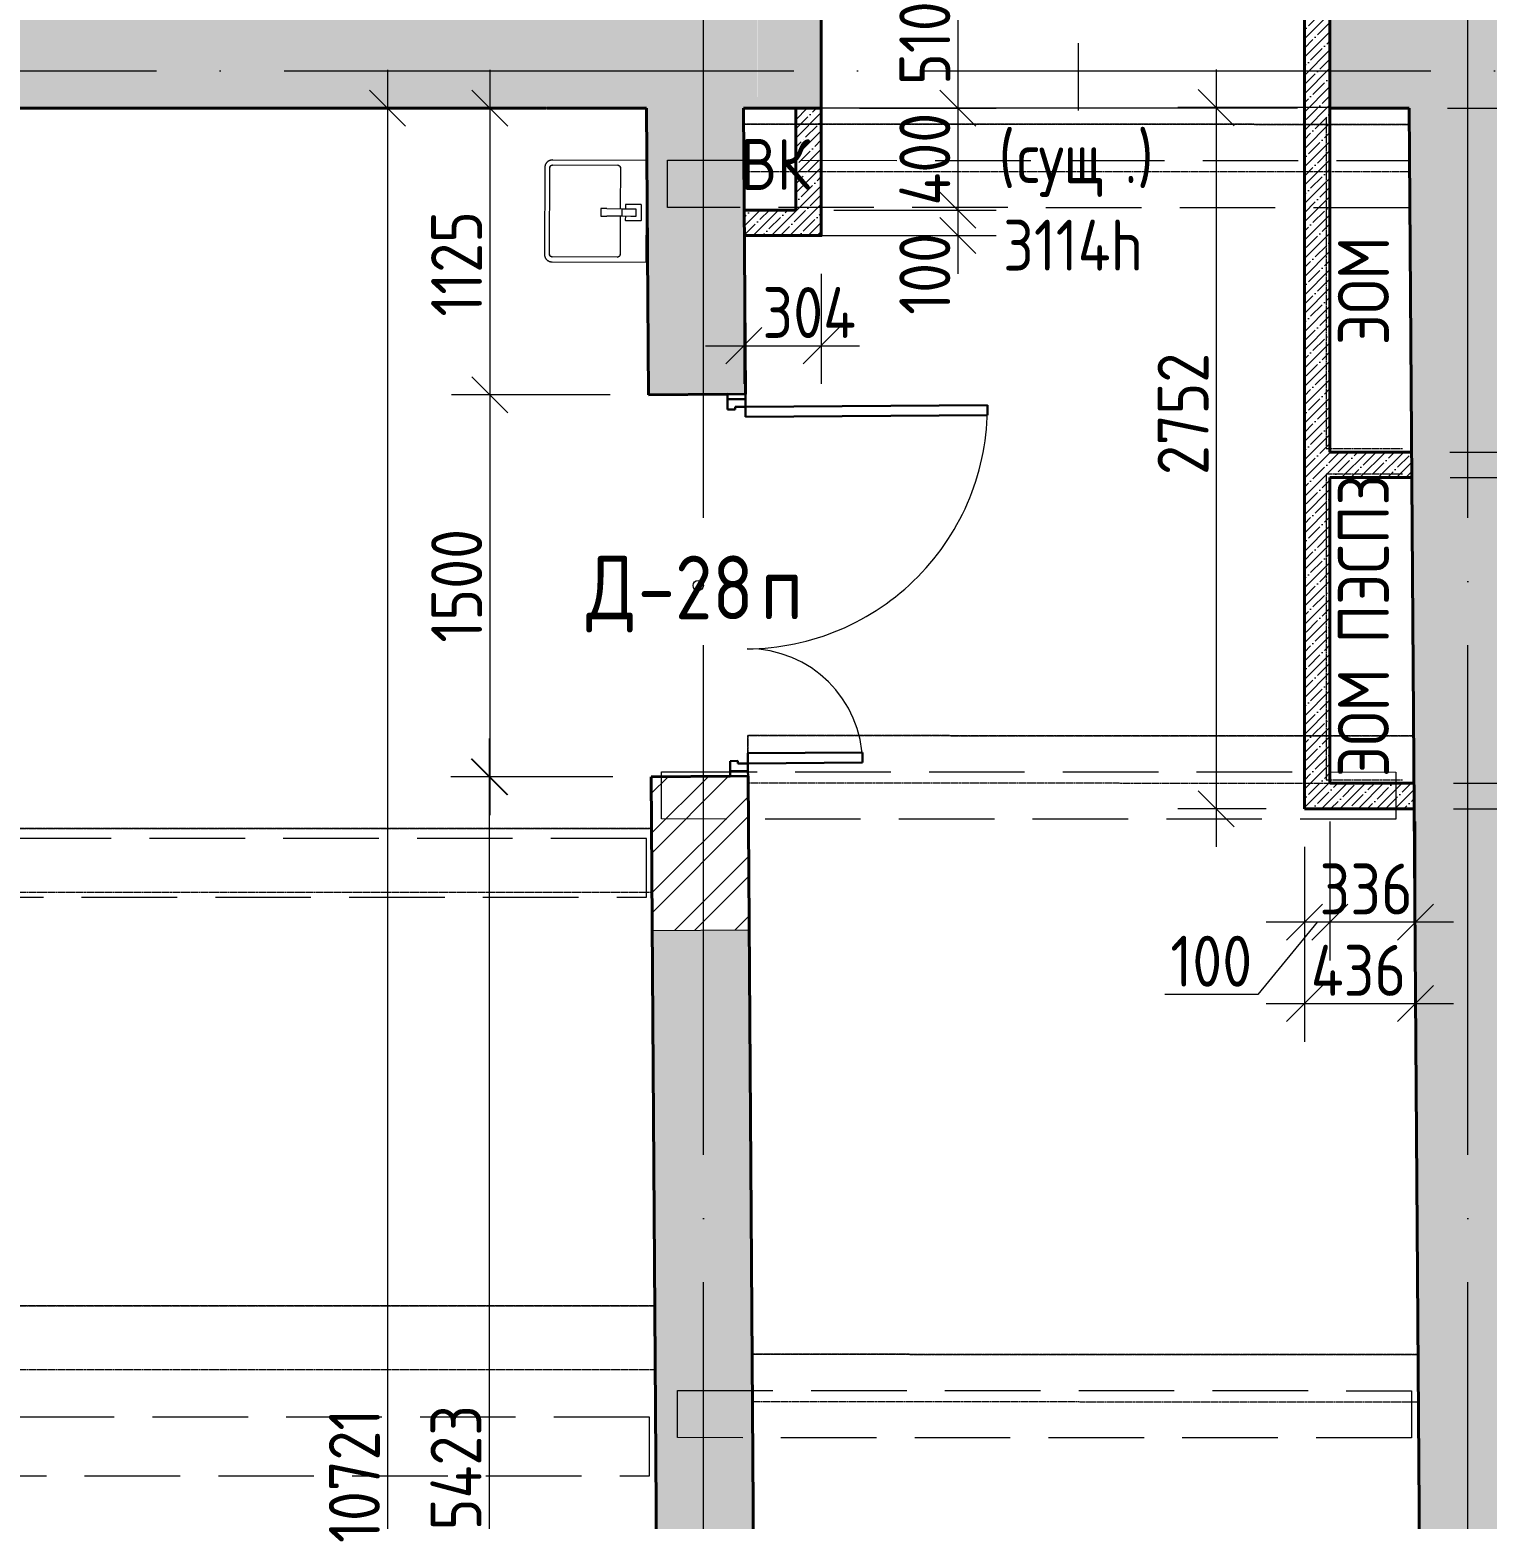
# Model space of a CAD drawing. Header units: millimetres. Extents: x -269164 to 430575, y -569542 to 36130.
# Drawn here: x 176099 to 181819, y -415749 to -409903 of the extents above; entities that cross this region are included whole.
import ezdxf

# ---------------------------------------------------------------- set-up
doc = ezdxf.new("R2010")
doc.units = ezdxf.units.MM
for name, pattern in [('ADSK_Линия сетки', [25, 20, -2.5, 0, -2.5]), ('ADSK_Сверху', [4.5, 3, -1.5]), ('GOST2.303 4', [7, 5, -2, 0])]:
    doc.linetypes.add(name, pattern=pattern)
for name, color, linetype, lineweight in [('Аннотация', 7, 'Continuous', 9), ('Двери', 7, 'Continuous', 18), ('Каркас', 7, 'Continuous', 18), ('Марки дверей', 7, 'Continuous', 20), ('Марки помещений', 7, 'Continuous', 20), ('Оси', 7, 'Continuous', 9), ('Перекрытие', 7, 'Continuous', 18), ('Размеры', 7, 'Continuous', 9), ('Сантехника', 7, 'Continuous', 18), ('Стены внутренние', 7, 'Continuous', 18), ('Стены наружные', 7, 'Continuous', 18), ('Стены штриховка', 7, 'Continuous', 18)]:
    doc.layers.add(name, color=color, linetype=linetype, lineweight=lineweight)
doc.styles.add('GOST Common', font='GOST_Common.ttf', dxfattribs={"width": 0.9, "height": 200})
doc.styles.add('GOST Common_1', font='GOST_Common.ttf', dxfattribs={"width": 0.9, "height": 350})
doc.styles.add('GOST Common_2', font='GOST_Common.ttf', dxfattribs={"width": 0.9, "height": 250})
doc.dimstyles.new('ADSK_Основной_2_мм_Округление_до_1_мм_1', dxfattribs={"dimscale": 304.8, "dimtxt": 201.142999, "dimasz": 0.463911, "dimexe": 0.492126, "dimexo": 0.492126, "dimgap": 0.098425, "dimtad": 1, "dimdec": 0, "dimdsep": 46, "dimtxsty": 'GOST Common', "dimblk1": 'OBLIQUE', "dimblk2": 'OBLIQUE', "dimsah": 1, "dimcen": 0.09, "dimdle": 0.492126, "dimazin": 2, "dimtfac": 1, "dimtdec": 4, "dimtix": 1, "dimtmove": 1, "dimatfit": 3, "dimfxl": 1, "dimtvp": 1, "dimtolj": 1, "dimtzin": 0, "dimlwd": 20, "dimlwe": 20, "dimarcsym": 2})

# ---------------------------------------------------------------- blocks, each defined once
blk = doc.blocks.new('AC_Дверь_Двупольная - Д-28п 1500х2200h-2309814-03 План 3-го этажа маркировочный')
at = {"layer": 'Двери', "lineweight": 30}
for p, q in [((-700, 1140), (-660, 1140)), ((-700, 190), (-700, 1140)), ((-660, 1140), (-660, 190)), ((700, 640), (660, 640)), ((660, 640), (660, 190)), ((700, 190), (700, 640)), ((-750, 190), (-730, 190)), ((-750, 120), (-750, 190)), ((-730, 190), (-700, 190)), ((-730, 120), (-730, 190)), ((-730, 190), (-730, 120)), ((-660, 190), (-700, 190)), ((-700, 190), (-700, 150)), ((660, 190), (700, 190)), ((730, 190), (700, 190)), ((700, 190), (700, 150)), ((730, 120), (730, 190)), ((750, 190), (730, 190)), ((730, 190), (730, 120)), ((750, 120), (750, 190)), ((-730, 120), (-750, 120)), ((-690, 120), (-730, 120)), ((-700, 150), (-690, 150)), ((-690, 150), (-690, 120)), ((700, 150), (690, 150)), ((690, 150), (690, 120)), ((690, 120), (730, 120)), ((730, 120), (750, 120))]:
    blk.add_line(p, q, dxfattribs=at)
at = {"layer": 'Двери'}
for centre, radius, start, end in [((-700, 190), 950, 360, 90), ((700, 190), 450, 90, 180)]:
    blk.add_arc(centre, radius, start, end, dxfattribs=at)
blk = doc.blocks.new('ADSK_Марка_Дверь - Типоразмер_ADSK_Марка-58376-03 План 3-го этажа маркировочный')
at = {"layer": 'Марки дверей', "lineweight": 9}
blk.add_circle((0, 0), 0.2, dxfattribs=at)
blk = doc.blocks.new('Parametric_Porcelain_bathroom_sink_20774 - 500х430мм-V104-02 План 2-го этажа маркировочный')
at = {"layer": 'Сантехника'}
for p, q in [((247.1, 539.9), (-96.2, 540)), ((-124.8, 513.3), (-125, 140)), ((-105, 253.2), (-105, 510)), ((-95, 520), (245, 520)), ((255.3, 510.1), (255.3, 253.2)), ((275.5, 513.3), (275.3, 140)), ((85.1, 319.1), (55.1, 319.1)), ((55.1, 319.1), (55.1, 296.1)), ((85.1, 319.1), (55.1, 319.1)), ((55.1, 236.5), (55.1, 296.1)), ((85.1, 296.1), (85.1, 319.1)), ((85.1, 296.1), (85.1, 236.5)), ((55.1, 243.2), (-95, 243.2)), ((55.1, 201.5), (55.1, 236.5)), ((85.1, 236.5), (55.1, 236.5)), ((245.3, 243.2), (85.1, 243.2)), ((85.1, 236.5), (85.1, 201.5)), ((38.4, 221.2), (38.4, 161.6)), ((55.1, 223.1), (40.2, 223.1)), ((55.1, 181.5), (55.1, 201.5)), ((85.1, 181.5), (55.1, 181.5)), ((99.8, 223.1), (85.1, 223.1)), ((85.1, 201.5), (85.1, 181.5)), ((101.6, 161.6), (101.6, 221.2)), ((-125, 140), (-120, 140)), ((-120, 140), (-115, 140)), ((-115, 140), (275.3, 140)), ((39.8, 160.1), (100.1, 160.1))]:
    blk.add_line(p, q, dxfattribs=at)
at = {"layer": 'Сантехника', "flags": 128}
for points in [[(-95, 540), (-96.2, 540), (-97.4, 539.9), (-98.6, 539.8), (-99.8, 539.6), (-101, 539.4), (-102.2, 539.1), (-103.3, 538.8), (-104.5, 538.5), (-105.6, 538.1), (-106.7, 537.6), (-107.8, 537.1), (-108.9, 536.6), (-109.9, 536), (-111, 535.4), (-112, 534.8), (-112.9, 534.1), (-113.9, 533.3), (-114.8, 532.6), (-115.7, 531.7), (-116.5, 530.9), (-117.4, 530), (-118.1, 529.1), (-118.9, 528.2), (-119.6, 527.2), (-120.3, 526.2), (-120.9, 525.2), (-121.5, 524.1), (-122, 523.1), (-122.5, 522), (-123, 520.9), (-123.4, 519.7), (-123.8, 518.6), (-124.1, 517.4), (-124.4, 516.3), (-124.6, 515.1), (-124.8, 513.9), (-124.9, 512.7), (-125, 511.5), (-125, 510.3), (-125, 510)], [(275, 510), (275, 511.2), (274.9, 512.4), (274.8, 513.6), (274.6, 514.8), (274.4, 516), (274.1, 517.1), (273.8, 518.3), (273.5, 519.4), (273.1, 520.6), (272.6, 521.7), (272.1, 522.8), (271.6, 523.9), (271, 524.9), (270.4, 525.9), (269.8, 526.9), (269.1, 527.9), (268.3, 528.9), (267.6, 529.8), (266.7, 530.7), (265.9, 531.5), (265, 532.3), (264.1, 533.1), (263.2, 533.9), (262.2, 534.6), (261.2, 535.2), (260.2, 535.9), (259.1, 536.5), (258.1, 537), (257, 537.5), (255.9, 538), (254.7, 538.4), (253.6, 538.7), (252.4, 539.1), (251.3, 539.3), (250.1, 539.6), (248.9, 539.7), (247.7, 539.9), (246.5, 540), (245.3, 540), (245, 540)], [(-105, 510), (-105, 510.4), (-105, 510.8), (-104.9, 511.2), (-104.9, 511.6), (-104.8, 512), (-104.7, 512.4), (-104.6, 512.8), (-104.5, 513.1), (-104.4, 513.5), (-104.2, 513.9), (-104.1, 514.3), (-103.9, 514.6), (-103.7, 515), (-103.5, 515.3), (-103.3, 515.6), (-103, 516), (-102.8, 516.3), (-102.5, 516.6), (-102.3, 516.9), (-102, 517.2), (-101.7, 517.4), (-101.4, 517.7), (-101.1, 518), (-100.8, 518.2), (-100.4, 518.4), (-100.1, 518.6), (-99.7, 518.8), (-99.4, 519), (-99, 519.2), (-98.6, 519.3), (-98.3, 519.5), (-97.9, 519.6), (-97.5, 519.7), (-97.1, 519.8), (-96.7, 519.9), (-96.3, 519.9), (-95.9, 520), (-95.5, 520), (-95.1, 520), (-95, 520)], [(-104.9, 511.3), (-105, 510.9), (-105, 510.5), (-105, 510.1), (-105, 510)], [(-101, 518), (-101.3, 517.8), (-101.6, 517.5), (-101.9, 517.2), (-102.2, 517), (-102.5, 516.7)], [(-95, 520), (-95.4, 520), (-95.8, 520), (-96.2, 519.9), (-96.6, 519.9)], [(246.3, 519.9), (245.9, 520), (245.5, 520), (245.1, 520), (245, 520)], [(245, 520), (245.4, 520), (245.8, 520), (246.2, 519.9), (246.6, 519.9), (247, 519.8), (247.4, 519.7), (247.8, 519.6), (248.1, 519.5), (248.5, 519.4), (248.9, 519.2), (249.3, 519), (249.6, 518.9), (250, 518.7), (250.3, 518.5), (250.6, 518.3), (251, 518), (251.3, 517.8), (251.6, 517.5), (251.9, 517.2), (252.2, 517), (252.4, 516.7), (252.7, 516.4), (253, 516.1), (253.2, 515.7), (253.4, 515.4), (253.6, 515.1), (253.8, 514.7), (254, 514.4), (254.2, 514), (254.3, 513.6), (254.5, 513.2), (254.6, 512.9), (254.7, 512.5), (254.8, 512.1), (254.9, 511.7), (254.9, 511.3), (255, 510.9), (255, 510.5), (255, 510.1), (255, 510)], [(253, 516), (252.8, 516.3), (252.5, 516.6), (252.2, 516.9), (252, 517.2), (251.7, 517.4)], [(255, 510), (255, 510.4), (255, 510.8), (254.9, 511.2), (254.9, 511.6)], [(-105, 253.2), (-105, 252.8), (-105, 252.4), (-104.9, 252), (-104.9, 251.6)], [(-95, 243.2), (-95.4, 243.2), (-95.8, 243.2), (-96.2, 243.2), (-96.6, 243.3), (-97, 243.4), (-97.4, 243.5), (-97.8, 243.6), (-98.1, 243.7), (-98.5, 243.8), (-98.9, 244), (-99.3, 244.1), (-99.6, 244.3), (-100, 244.5), (-100.3, 244.7), (-100.6, 244.9), (-101, 245.2), (-101.3, 245.4), (-101.6, 245.7), (-101.9, 245.9), (-102.2, 246.2), (-102.4, 246.5), (-102.7, 246.8), (-103, 247.1), (-103.2, 247.4), (-103.4, 247.8), (-103.6, 248.1), (-103.8, 248.5), (-104, 248.8), (-104.2, 249.2), (-104.3, 249.5), (-104.5, 249.9), (-104.6, 250.3), (-104.7, 250.7), (-104.8, 251.1), (-104.9, 251.5), (-104.9, 251.9), (-105, 252.3), (-105, 252.7), (-105, 253.1), (-105, 253.2)], [(-103, 247.2), (-102.8, 246.9), (-102.5, 246.6), (-102.2, 246.3), (-102, 246), (-101.7, 245.7)], [(-96.3, 243.3), (-95.9, 243.2), (-95.5, 243.2), (-95.1, 243.2), (-95, 243.2)], [(255.3, 253.2), (255.3, 252.8), (255.3, 252.4), (255.2, 252), (255.2, 251.6), (255.1, 251.2), (255, 250.8), (254.9, 250.4), (254.8, 250), (254.7, 249.6), (254.5, 249.3), (254.4, 248.9), (254.2, 248.6), (254, 248.2), (253.8, 247.9), (253.6, 247.5), (253.3, 247.2), (253.1, 246.9), (252.8, 246.6), (252.6, 246.3), (252.3, 246), (252, 245.7), (251.7, 245.5), (251.4, 245.2), (251, 245), (250.7, 244.8), (250.4, 244.5), (250, 244.4), (249.7, 244.2), (249.3, 244), (248.9, 243.9), (248.6, 243.7), (248.2, 243.6), (247.8, 243.5), (247.4, 243.4), (247, 243.3), (246.6, 243.3), (246.2, 243.2), (245.8, 243.2), (245.4, 243.2), (245.3, 243.2)], [(245.3, 243.2), (245.7, 243.2), (246.1, 243.2), (246.5, 243.2), (246.9, 243.3)], [(251.3, 245.2), (251.6, 245.4), (251.9, 245.7), (252.2, 245.9), (252.5, 246.2), (252.8, 246.5)], [(255.2, 251.9), (255.3, 252.3), (255.3, 252.7), (255.3, 253.1), (255.3, 253.2)]]:
    blk.add_lwpolyline(points, dxfattribs=at)
at = {"layer": 'Сантехника'}
for centre, radius, start, end in [((40.2, 221.2), 1.87, 90, 180), ((40.2, 221.2), 1.87, 120, 150), ((40.2, 221.2), 1.87, 120, 150), ((40.2, 221.2), 1.87, 120, 150), ((99.8, 221.2), 1.87, 0, 90), ((99.8, 221.2), 1.87, 30, 60), ((99.8, 221.2), 1.87, 30, 60), ((99.8, 221.2), 1.87, 30, 60), ((39.8, 161.6), 1.49, 180, 270), ((100.1, 161.6), 1.49, 270, 360)]:
    blk.add_arc(centre, radius, start, end, dxfattribs=at)
blk = doc.blocks.new('_Oblique')
at = {"color": 0, "linetype": 'ByBlock', "lineweight": -2}
blk.add_line((-0.5, -0.5), (0.5, 0.5), dxfattribs=at)
blk = doc.blocks.new('*D12262')
at = {"layer": 'Defpoints', "color": 0, "transparency": 16777216}
for p in [(179205.1, -409700.9), (179205.1, -410210.9), (179741.7, -410210.9)]:
    blk.add_point(p, dxfattribs=at)
at = {"layer": 'Размеры', "color": 0, "lineweight": 20, "transparency": 16777216}
for p, q in [((179741.7, -409550.9), (179741.7, -410360.9)), ((179355.1, -409700.9), (179891.7, -409700.9)), ((179355.1, -410210.9), (179891.7, -410210.9))]:
    blk.add_line(p, q, dxfattribs=at)
at = {"layer": 'Размеры', "color": 0, "lineweight": 20, "transparency": 16777216, "xscale": 141.4, "yscale": 141.4, "zscale": 141.4}
for p, rotation in [((179741.7, -409700.9), 90), ((179741.7, -410210.9), 270)]:
    blk.add_blockref('_Oblique', p, dxfattribs=dict(at, rotation=rotation))
at = {"layer": 'Размеры', "color": 0, "transparency": 16777216, "insert": (179611.7, -409955.9), "char_height": 200, "attachment_point": 5, "rotation": 90, "style": 'GOST Common'}
blk.add_mtext('\\A1;510', dxfattribs=at)
blk = doc.blocks.new('*D12205')
at = {"layer": 'Defpoints', "color": 0, "transparency": 16777216}
for p in [(179205.1, -410210.9), (179105.1, -410610.9), (179741.7, -410610.9)]:
    blk.add_point(p, dxfattribs=at)
at = {"layer": 'Размеры', "color": 0, "lineweight": 20, "transparency": 16777216}
for p, q in [((179741.7, -410060.9), (179741.7, -410760.9)), ((179355.1, -410210.9), (179891.7, -410210.9)), ((179255.1, -410610.9), (179891.7, -410610.9))]:
    blk.add_line(p, q, dxfattribs=at)
at = {"layer": 'Размеры', "color": 0, "lineweight": 20, "transparency": 16777216, "xscale": 141.4, "yscale": 141.4, "zscale": 141.4}
for p, rotation in [((179741.7, -410210.9), 90), ((179741.7, -410610.9), 270)]:
    blk.add_blockref('_Oblique', p, dxfattribs=dict(at, rotation=rotation))
at = {"layer": 'Размеры', "color": 0, "transparency": 16777216, "insert": (179611.7, -410411.2), "char_height": 200, "attachment_point": 5, "rotation": 90, "style": 'GOST Common'}
blk.add_mtext('\\A1;400', dxfattribs=at)
blk = doc.blocks.new('*D12263')
at = {"layer": 'Defpoints', "color": 0, "transparency": 16777216}
for p in [(179105.1, -410610.9), (179054.1, -410710.9), (179741.7, -410710.9)]:
    blk.add_point(p, dxfattribs=at)
at = {"layer": 'Размеры', "color": 0, "lineweight": 20, "transparency": 16777216}
for p, q in [((179741.7, -410460.9), (179741.7, -410860.9)), ((179255.1, -410610.9), (179891.7, -410610.9)), ((179204.1, -410710.9), (179891.7, -410710.9))]:
    blk.add_line(p, q, dxfattribs=at)
at = {"layer": 'Размеры', "color": 0, "lineweight": 20, "transparency": 16777216, "xscale": 141.4, "yscale": 141.4, "zscale": 141.4}
for p, rotation in [((179741.7, -410610.9), 90), ((179741.7, -410710.9), 270)]:
    blk.add_blockref('_Oblique', p, dxfattribs=dict(at, rotation=rotation))
at = {"layer": 'Размеры', "color": 0, "transparency": 16777216, "insert": (179611.7, -410861.4), "char_height": 200, "attachment_point": 5, "rotation": 90, "style": 'GOST Common'}
blk.add_mtext('\\A1;100', dxfattribs=at)
blk = doc.blocks.new('*D12264')
at = {"layer": 'Defpoints', "color": 0, "transparency": 16777216}
for p in [(178900.9, -410710.9), (179205.1, -410710.9), (179205.1, -411143.3)]:
    blk.add_point(p, dxfattribs=at)
at = {"layer": 'Размеры', "color": 0, "lineweight": 20, "transparency": 16777216}
for p, q in [((178900.9, -410860.9), (178900.9, -411293.3)), ((179205.1, -410860.9), (179205.1, -411293.3)), ((178750.9, -411143.3), (179355.1, -411143.3))]:
    blk.add_line(p, q, dxfattribs=at)
at = {"layer": 'Размеры', "color": 0, "lineweight": 20, "transparency": 16777216, "xscale": 141.4, "yscale": 141.4, "zscale": 141.4, "rotation": 180}
blk.add_blockref('_Oblique', (178900.9, -411143.3), dxfattribs=at)
at = {"layer": 'Размеры', "color": 0, "lineweight": 20, "transparency": 16777216, "xscale": 141.4, "yscale": 141.4, "zscale": 141.4}
blk.add_blockref('_Oblique', (179205.1, -411143.3), dxfattribs=at)
at = {"layer": 'Размеры', "color": 0, "transparency": 16777216, "insert": (179157.9, -411013.3), "char_height": 200, "attachment_point": 5, "style": 'GOST Common'}
blk.add_mtext('\\A1;304', dxfattribs=at)
blk = doc.blocks.new('*D12285')
at = {"layer": 'Defpoints', "color": 0, "transparency": 16777216}
for p in [(178519.6, -410210.9), (177904.1, -411335.8), (178527.4, -411335.8)]:
    blk.add_point(p, dxfattribs=at)
at = {"layer": 'Размеры', "color": 0, "lineweight": 20, "transparency": 16777216}
for p, q in [((177904.1, -410060.9), (177904.1, -411485.8)), ((178369.6, -410210.9), (177754.1, -410210.9)), ((178377.4, -411335.8), (177754.1, -411335.8))]:
    blk.add_line(p, q, dxfattribs=at)
at = {"layer": 'Размеры', "color": 0, "lineweight": 20, "transparency": 16777216, "xscale": 141.4, "yscale": 141.4, "zscale": 141.4}
for p, rotation in [((177904.1, -410210.9), 90), ((177904.1, -411335.8), 270)]:
    blk.add_blockref('_Oblique', p, dxfattribs=dict(at, rotation=rotation))
at = {"layer": 'Размеры', "color": 0, "transparency": 16777216, "insert": (177774.1, -410822), "char_height": 200, "attachment_point": 5, "rotation": 90, "style": 'GOST Common'}
blk.add_mtext('\\A1;1125', dxfattribs=at)
blk = doc.blocks.new('*D12286')
at = {"layer": 'Defpoints', "color": 0, "transparency": 16777216}
for p in [(178527.4, -411335.8), (177904.4, -412835.7), (178537.8, -412835.7)]:
    blk.add_point(p, dxfattribs=at)
at = {"layer": 'Размеры', "color": 0, "lineweight": 20, "transparency": 16777216}
for p, q in [((177904.4, -411185.8), (177904.4, -412985.7)), ((178377.4, -411335.8), (177754.4, -411335.8)), ((178387.8, -412835.7), (177754.4, -412835.7))]:
    blk.add_line(p, q, dxfattribs=at)
at = {"layer": 'Размеры', "color": 0, "lineweight": 20, "transparency": 16777216, "xscale": 141.4, "yscale": 141.4, "zscale": 141.4}
for p, rotation in [((177904.4, -411335.8), 90), ((177904.4, -412835.7), 270)]:
    blk.add_blockref('_Oblique', p, dxfattribs=dict(at, rotation=rotation))
at = {"layer": 'Размеры', "color": 0, "transparency": 16777216, "insert": (177774.4, -412085.7), "char_height": 200, "attachment_point": 5, "rotation": 90, "style": 'GOST Common'}
blk.add_mtext('\\A1;1500', dxfattribs=at)
blk = doc.blocks.new('*D12209')
at = {"layer": 'Defpoints', "color": 0, "transparency": 16777216}
for p in [(178537.8, -412835.7), (177901.8, -418258.2), (178575.5, -418258.2)]:
    blk.add_point(p, dxfattribs=at)
at = {"layer": 'Размеры', "color": 0, "lineweight": 20, "transparency": 16777216}
for p, q in [((177901.8, -412685.7), (177901.8, -418408.2)), ((178387.8, -412835.7), (177751.8, -412835.7)), ((178425.5, -418258.2), (177751.8, -418258.2))]:
    blk.add_line(p, q, dxfattribs=at)
at = {"layer": 'Размеры', "color": 0, "lineweight": 20, "transparency": 16777216, "xscale": 141.4, "yscale": 141.4, "zscale": 141.4}
for p, rotation in [((177901.8, -412835.7), 90), ((177901.8, -418258.2), 270)]:
    blk.add_blockref('_Oblique', p, dxfattribs=dict(at, rotation=rotation))
at = {"layer": 'Размеры', "color": 0, "transparency": 16777216, "insert": (177771.8, -415547), "char_height": 200, "attachment_point": 5, "rotation": 90, "style": 'GOST Common'}
blk.add_mtext('\\A1;5423', dxfattribs=at)
blk = doc.blocks.new('*D12291')
at = {"layer": 'Defpoints', "color": 0, "transparency": 16777216}
for p in [(178519.6, -410210.9), (177503, -420931.6), (178558, -420931.6)]:
    blk.add_point(p, dxfattribs=at)
at = {"layer": 'Размеры', "color": 0, "lineweight": 20, "transparency": 16777216}
for p, q in [((177503, -410060.9), (177503, -421081.6)), ((178369.6, -410210.9), (177353, -410210.9)), ((178408, -420931.6), (177353, -420931.6))]:
    blk.add_line(p, q, dxfattribs=at)
at = {"layer": 'Размеры', "color": 0, "lineweight": 20, "transparency": 16777216, "xscale": 141.4, "yscale": 141.4, "zscale": 141.4}
for p, rotation in [((177503, -410210.9), 90), ((177503, -420931.6), 270)]:
    blk.add_blockref('_Oblique', p, dxfattribs=dict(at, rotation=rotation))
at = {"layer": 'Размеры', "color": 0, "transparency": 16777216, "insert": (177373, -415579.2), "char_height": 200, "attachment_point": 5, "rotation": 90, "style": 'GOST Common'}
blk.add_mtext('\\A1;10721', dxfattribs=at)
blk = doc.blocks.new('*D12267')
at = {"layer": 'Defpoints', "color": 0, "transparency": 16777216}
for p in [(181513, -410210.9), (181522.5, -411560.9), (182308, -411560.9)]:
    blk.add_point(p, dxfattribs=at)
at = {"layer": 'Размеры', "color": 0, "lineweight": 20, "transparency": 16777216}
for p, q in [((182308, -410060.9), (182308, -411710.9)), ((181663, -410210.9), (182458, -410210.9)), ((181672.5, -411560.9), (182458, -411560.9))]:
    blk.add_line(p, q, dxfattribs=at)
at = {"layer": 'Размеры', "color": 0, "lineweight": 20, "transparency": 16777216, "xscale": 141.4, "yscale": 141.4, "zscale": 141.4}
for p, rotation in [((182308, -410210.9), 90), ((182308, -411560.9), 270)]:
    blk.add_blockref('_Oblique', p, dxfattribs=dict(at, rotation=rotation))
at = {"layer": 'Размеры', "color": 0, "transparency": 16777216, "insert": (182178, -410784.8), "char_height": 200, "attachment_point": 5, "rotation": 90, "style": 'GOST Common'}
blk.add_mtext('\\A1;1350', dxfattribs=at)
blk = doc.blocks.new('*D12268')
at = {"layer": 'Defpoints', "color": 0, "transparency": 16777216}
for p in [(181522.5, -411560.9), (181523.2, -411660.9), (182308, -411660.9)]:
    blk.add_point(p, dxfattribs=at)
at = {"layer": 'Размеры', "color": 0, "lineweight": 20, "transparency": 16777216}
for p, q in [((182817.1, -411590.9), (182817.1, -411224.9)), ((182308, -411410.9), (182308, -411810.9)), ((181672.5, -411560.9), (182458, -411560.9)), ((182308, -411610.9), (182817.1, -411590.9)), ((181673.2, -411660.9), (182458, -411660.9))]:
    blk.add_line(p, q, dxfattribs=at)
at = {"layer": 'Размеры', "color": 0, "lineweight": 20, "transparency": 16777216, "xscale": 141.4, "yscale": 141.4, "zscale": 141.4}
for p, rotation in [((182308, -411560.9), 90), ((182308, -411660.9), 270)]:
    blk.add_blockref('_Oblique', p, dxfattribs=dict(at, rotation=rotation))
at = {"layer": 'Размеры', "color": 0, "transparency": 16777216, "insert": (182687.1, -411407.9), "char_height": 200, "attachment_point": 5, "rotation": 90, "style": 'GOST Common'}
blk.add_mtext('\\A1;100', dxfattribs=at)
blk = doc.blocks.new('*D12269')
at = {"layer": 'Defpoints', "color": 0, "transparency": 16777216}
for p in [(181523.2, -411660.9), (181536.9, -412860.9), (182308, -412860.9)]:
    blk.add_point(p, dxfattribs=at)
at = {"layer": 'Размеры', "color": 0, "lineweight": 20, "transparency": 16777216}
for p, q in [((182308, -411510.9), (182308, -413010.9)), ((181673.2, -411660.9), (182458, -411660.9)), ((181686.9, -412860.9), (182458, -412860.9))]:
    blk.add_line(p, q, dxfattribs=at)
at = {"layer": 'Размеры', "color": 0, "lineweight": 20, "transparency": 16777216, "xscale": 141.4, "yscale": 141.4, "zscale": 141.4}
for p, rotation in [((182308, -411660.9), 90), ((182308, -412860.9), 270)]:
    blk.add_blockref('_Oblique', p, dxfattribs=dict(at, rotation=rotation))
at = {"layer": 'Размеры', "color": 0, "transparency": 16777216, "insert": (182178, -412191.8), "char_height": 200, "attachment_point": 5, "rotation": 90, "style": 'GOST Common'}
blk.add_mtext('\\A1;1200', dxfattribs=at)
blk = doc.blocks.new('*D12270')
at = {"layer": 'Defpoints', "color": 0, "transparency": 16777216}
for p in [(181536.9, -412860.9), (181536.9, -412960.9), (182308, -412960.9)]:
    blk.add_point(p, dxfattribs=at)
at = {"layer": 'Размеры', "color": 0, "lineweight": 20, "transparency": 16777216}
for p, q in [((182308, -412710.9), (182308, -413110.9)), ((181686.9, -412860.9), (182458, -412860.9)), ((181686.9, -412960.9), (182458, -412960.9)), ((182308, -412910.9), (182732.2, -413140.9)), ((182732.2, -413140.9), (182732.2, -413506.9))]:
    blk.add_line(p, q, dxfattribs=at)
at = {"layer": 'Размеры', "color": 0, "lineweight": 20, "transparency": 16777216, "xscale": 141.4, "yscale": 141.4, "zscale": 141.4}
for p, rotation in [((182308, -412860.9), 90), ((182308, -412960.9), 270)]:
    blk.add_blockref('_Oblique', p, dxfattribs=dict(at, rotation=rotation))
at = {"layer": 'Размеры', "color": 0, "transparency": 16777216, "insert": (182602.2, -413323.9), "char_height": 200, "attachment_point": 5, "rotation": 90, "style": 'GOST Common'}
blk.add_mtext('\\A1;100', dxfattribs=at)
blk = doc.blocks.new('*D12292')
at = {"layer": 'Defpoints', "color": 0, "transparency": 16777216}
for p in [(181201.3, -412860.9), (181536.9, -412860.9), (181201.3, -413405.9)]:
    blk.add_point(p, dxfattribs=at)
at = {"layer": 'Размеры', "color": 0, "lineweight": 20, "transparency": 16777216}
for p, q in [((181201.3, -413010.9), (181201.3, -413555.9)), ((181536.9, -413010.9), (181536.9, -413555.9)), ((181686.9, -413405.9), (181051.3, -413405.9))]:
    blk.add_line(p, q, dxfattribs=at)
at = {"layer": 'Размеры', "color": 0, "lineweight": 20, "transparency": 16777216, "xscale": 141.4, "yscale": 141.4, "zscale": 141.4, "rotation": 180}
blk.add_blockref('_Oblique', (181201.3, -413405.9), dxfattribs=at)
at = {"layer": 'Размеры', "color": 0, "lineweight": 20, "transparency": 16777216, "xscale": 141.4, "yscale": 141.4, "zscale": 141.4}
blk.add_blockref('_Oblique', (181536.9, -413405.9), dxfattribs=at)
at = {"layer": 'Размеры', "color": 0, "transparency": 16777216, "insert": (181343.6, -413275.9), "char_height": 200, "attachment_point": 5, "style": 'GOST Common'}
blk.add_mtext('\\A1;336', dxfattribs=at)
blk = doc.blocks.new('*D12293')
at = {"layer": 'Defpoints', "color": 0, "transparency": 16777216}
for p in [(181201.3, -412860.9), (181101.3, -412960.9), (181101.3, -413405.9)]:
    blk.add_point(p, dxfattribs=at)
at = {"layer": 'Размеры', "color": 0, "lineweight": 20, "transparency": 16777216}
for p, q in [((181201.3, -413010.9), (181201.3, -413555.9)), ((181101.3, -413110.9), (181101.3, -413555.9)), ((181151.3, -413405.9), (180919.1, -413689.3)), ((181351.3, -413405.9), (180951.3, -413405.9)), ((180919.1, -413689.3), (180553.1, -413689.3))]:
    blk.add_line(p, q, dxfattribs=at)
at = {"layer": 'Размеры', "color": 0, "lineweight": 20, "transparency": 16777216, "xscale": 141.4, "yscale": 141.4, "zscale": 141.4, "rotation": 180}
blk.add_blockref('_Oblique', (181101.3, -413405.9), dxfattribs=at)
at = {"layer": 'Размеры', "color": 0, "lineweight": 20, "transparency": 16777216, "xscale": 141.4, "yscale": 141.4, "zscale": 141.4}
blk.add_blockref('_Oblique', (181201.3, -413405.9), dxfattribs=at)
at = {"layer": 'Размеры', "color": 0, "transparency": 16777216, "insert": (180736.1, -413559.3), "char_height": 200, "attachment_point": 5, "style": 'GOST Common'}
blk.add_mtext('\\A1;100', dxfattribs=at)
blk = doc.blocks.new('*D12216')
at = {"layer": 'Defpoints', "color": 0, "transparency": 16777216}
for p in [(181101.3, -412960.9), (181536.9, -412960.9), (181536.9, -413725.3)]:
    blk.add_point(p, dxfattribs=at)
at = {"layer": 'Размеры', "color": 0, "lineweight": 20, "transparency": 16777216}
for p, q in [((181101.3, -413110.9), (181101.3, -413875.3)), ((181536.9, -413110.9), (181536.9, -413875.3)), ((180951.3, -413725.3), (181686.9, -413725.3))]:
    blk.add_line(p, q, dxfattribs=at)
at = {"layer": 'Размеры', "color": 0, "lineweight": 20, "transparency": 16777216, "xscale": 141.4, "yscale": 141.4, "zscale": 141.4, "rotation": 180}
blk.add_blockref('_Oblique', (181101.3, -413725.3), dxfattribs=at)
at = {"layer": 'Размеры', "color": 0, "lineweight": 20, "transparency": 16777216, "xscale": 141.4, "yscale": 141.4, "zscale": 141.4}
blk.add_blockref('_Oblique', (181536.9, -413725.3), dxfattribs=at)
at = {"layer": 'Размеры', "color": 0, "transparency": 16777216, "insert": (181313.4, -413595.3), "char_height": 200, "attachment_point": 5, "style": 'GOST Common'}
blk.add_mtext('\\A1;436', dxfattribs=at)
blk = doc.blocks.new('*D12217')
at = {"layer": 'Defpoints', "color": 0, "transparency": 16777216}
for p in [(181536.9, -410209.1), (180755.1, -412960.9), (181101.3, -412960.9)]:
    blk.add_point(p, dxfattribs=at)
at = {"layer": 'Размеры', "color": 0, "lineweight": 20, "transparency": 16777216}
for p, q in [((180755.1, -410059.1), (180755.1, -413110.9)), ((181386.9, -410209.1), (180605.1, -410209.1)), ((180951.3, -412960.9), (180605.1, -412960.9))]:
    blk.add_line(p, q, dxfattribs=at)
at = {"layer": 'Размеры', "color": 0, "lineweight": 20, "transparency": 16777216, "xscale": 141.4, "yscale": 141.4, "zscale": 141.4}
for p, rotation in [((180755.1, -410209.1), 90), ((180755.1, -412960.9), 270)]:
    blk.add_blockref('_Oblique', p, dxfattribs=dict(at, rotation=rotation))
at = {"layer": 'Размеры', "color": 0, "transparency": 16777216, "insert": (180625.1, -411411.2), "char_height": 200, "attachment_point": 5, "rotation": 90, "style": 'GOST Common'}
blk.add_mtext('\\A1;2752', dxfattribs=at)

msp = doc.modelspace()

# ---------------------------------------------------------------- hatches: boundary and pattern name
at = {"layer": 'Стены внутренние', "true_color": 0xc0c0c0}
for points in [[(178519.61, -410210.93), (178953.82, -410210.93), (178945.34, -404341.01), (178565.34, -404341.12), (178573.82, -409700.93), (172551.86, -409700.93), (172551.86, -410210.93), (176242.63, -410210.93)], [(181568.11, -418049.05), (181948.1, -418045.81), (181893.03, -410213.29), (181616.41, -410213.29), (181616.3, -410210.93), (181513, -410210.93), (181567.75, -417996.93)]]:
    msp.add_hatch(color=9, dxfattribs=at).paths.add_polyline_path(points)
h = msp.add_hatch(color=9, dxfattribs=at)
h.paths.add_polyline_path([(179205.08, -410210.93), (179205.08, -409700.93), (178953.82, -409700.93), (178953.82, -410210.93), (178966.21, -410210.93)])
h.paths.add_polyline_path([(181616.3, -410210.93), (181616.41, -410210.93), (181616.41, -409700.93), (181201.29, -409700.93), (181201.29, -410210.93), (181527.28, -410210.93)])
at = {"layer": 'Стены внутренние', "lineweight": 9}
h = msp.add_hatch(dxfattribs=at)
h.set_pattern_fill('ANSI35', color=256, scale=8, style=0)
h.set_pattern_definition([(45, (181233.603, -441848.274), (-35.921024, 35.921024), []), (45, (181269.524, -441848.274), (-35.921024, 35.921024), [63.5, -12.7, 0, -12.7])])
h.paths.add_polyline_path([(181201.29, -409700.93), (181101.29, -409700.93), (181101.29, -412960.93), (181532.32, -412958.99), (181532.17, -412858.99), (181201.29, -412860.93), (181201.29, -411660.93), (181523.2, -411660.93), (181522.49, -411560.93), (181201.29, -411560.93)])
at = {"layer": 'Стены внутренние', "true_color": 0xc0c0c0}
h = msp.add_hatch(color=9, dxfattribs=at)
h.paths.add_polyline_path([(178575.46, -418258.25), (178955.45, -418255.61), (178922.01, -413436.89), (178542.02, -413439.53), (178575.46, -418257.73)])
h.paths.add_polyline_path([(178527.42, -411335.77), (178907.41, -411333.13), (178899.62, -410210.93), (178519.61, -410210.93), (178526.39, -411187.96)])
h.paths.add_polyline_path([(178526.36, -411180.36), (178526.35, -411180.36), (178578.84, -411180.36)])
at = {"layer": 'Стены внутренние', "lineweight": 9}
h = msp.add_hatch(dxfattribs=at)
h.set_pattern_fill('ANSI35', color=256, scale=8, style=0)
h.set_pattern_definition([(45, (178182.906, -422601.454), (-35.92102, 35.92102), []), (45, (178218.827, -422601.454), (-35.92102, 35.92102), [63.5, -12.7, 0, -12.7])])
h.paths.add_polyline_path([(179205.08, -410710.93), (179205.08, -410210.93), (179105.08, -410210.93), (179105.08, -410610.93), (178903.09, -410610.93), (178903.09, -410710.93)])
h = msp.add_hatch(dxfattribs=at)
h.set_pattern_fill('FP_2', color=256, style=0, pattern_type=2)
h.set_pattern_definition([(45, (178182.9, -430621.92), (-117.8655, 117.8655), []), (45, (178261.48, -430621.92), (-117.8655, 117.8655), [])])
h.paths.add_polyline_path([(178542.02, -413439.53), (178922.01, -413436.89), (178917.82, -412833.09), (178537.83, -412835.73), (178539.14, -413024.85)])
at = {"layer": 'Стены наружные', "true_color": 0xc0c0c0}
h = msp.add_hatch(color=9, dxfattribs=at)
h.paths.add_polyline_path([(189014.22, -410213.29), (189524.22, -410213.29), (189524.22, -409703.29), (188322.11, -409703.29), (188322.11, -410213.29), (188406.35, -410213.29)])
h.paths.add_polyline_path([(181945.29, -410213.29), (182888.64, -410213.29), (182888.64, -409703.29), (181616.41, -409703.29), (181616.41, -410213.29), (181893.03, -410213.29)])
h.paths.add_polyline_path([(186379.06, -410213.29), (186592.11, -410213.29), (186592.11, -409703.29), (184618.64, -409703.29), (184618.64, -410213.29), (185983.71, -410213.29)])

# ---------------------------------------------------------------- linework, layer by layer
at = {"color": 18, "lineweight": 40, "true_color": 0x000000}
for points in [[(179205.08, -410210.93), (179205.08, -410710.93), (178903.09, -410710.93)], [(179105.08, -410210.93), (179105.08, -410610.93), (178903.09, -410610.93)]]:
    msp.add_lwpolyline(points, dxfattribs=at)
at = {"layer": 'Каркас', "color": 253, "linetype": 'ADSK_Сверху', "true_color": 0xb2b2b2}
for p, q in [((181513.45, -410274.78), (178900.06, -410273.66)), ((178900.06, -410273.66), (178901.34, -410459.16)), ((181514.75, -410460.28), (181513.45, -410274.78)), ((178901.34, -410459.16), (181514.75, -410460.28)), ((181530.33, -412674.8), (178916.71, -412673.68)), ((178916.71, -412673.68), (178918, -412859.18)), ((178918, -412859.18), (181531.63, -412860.3)), ((178539.24, -413038.66), (172185.62, -413038.66)), ((178540.97, -413288.66), (178539.24, -413038.66)), ((172185.62, -413288.66), (178540.97, -413288.66)), ((178552.24, -414911.4), (172185.62, -414911.4)), ((178553.97, -415161.4), (178552.24, -414911.4)), ((178933.57, -415102.04), (178934.85, -415287.54)), ((181547.4, -415103.16), (178933.57, -415102.04)), ((181548.7, -415288.66), (181547.4, -415103.16)), ((172185.62, -415161.4), (178553.97, -415161.4)), ((178934.85, -415287.54), (181548.7, -415288.66))]:
    msp.add_line(p, q, dxfattribs=at)
at = {"layer": 'Каркас', "color": 253, "linetype": 'ADSK_Сверху', "true_color": 0xaaaaaa}
for p, q in [((178901.34, -410459.16), (178900.06, -410273.66)), ((178900.06, -410273.66), (181513.45, -410274.78)), ((181513.45, -410274.78), (181514.75, -410460.28)), ((178901.34, -410459.16), (181514.75, -410460.28)), ((178918, -412859.18), (178916.71, -412673.68)), ((178916.71, -412673.68), (181530.33, -412674.8)), ((178918, -412859.18), (181531.63, -412860.3)), ((172185.62, -413038.66), (178539.24, -413038.66)), ((178539.24, -413038.66), (178540.97, -413288.66)), ((172185.62, -413288.66), (178540.97, -413288.66)), ((172185.62, -414911.4), (178552.24, -414911.4)), ((178552.24, -414911.4), (178553.97, -415161.4)), ((178934.85, -415287.54), (178933.57, -415102.04)), ((178933.57, -415102.04), (181547.4, -415103.16)), ((181547.4, -415103.16), (181548.7, -415288.66)), ((172185.62, -415161.4), (178553.97, -415161.4)), ((178934.85, -415287.54), (181548.7, -415288.66))]:
    msp.add_line(p, q, dxfattribs=at)
at = {"layer": 'Каркас', "color": 30, "linetype": 'GOST2.303 4', "ltscale": 75, "true_color": 0xf26722}
for points in [[(178602.34, -410415.47), (181512.1, -410416.7), (181512.1, -410602.24), (178602.34, -410601)], [(178578.53, -412815.47), (181459.74, -412816.7), (181459.74, -413002.24), (178578.53, -413001)], [(172102.63, -413077.74), (172102.63, -413307.74), (178519.13, -413307.74), (178519.13, -413077.74)], [(178640.85, -415243.85), (181522.06, -415245.08), (181522.06, -415430.62), (178640.85, -415429.38)], [(172114.37, -415349.15), (172114.37, -415579.15), (178530.87, -415579.15), (178530.87, -415349.15)]]:
    msp.add_lwpolyline(points, close=True, dxfattribs=at)
at = {"layer": 'Марки дверей'}
msp.add_line((180213.83, -409955.93), (180213.83, -410220.54), dxfattribs=at)
at = {"layer": 'Оси', "linetype": 'ADSK_Линия сетки', "ltscale": 100}
for p, q in [((178742.82, -439320.18), (178742.82, -386200.07)), ((181742.82, -439320.18), (181742.82, -386200.07)), ((167096.68, -410065.13), (235324.62, -410065.13))]:
    msp.add_line(p, q, dxfattribs=at)
at = {"layer": 'Перекрытие', "color": 9, "linetype": 'ADSK_Сверху', "true_color": 0xaad4d4}
for p, q in [((181186.7, -410246.99), (181186.7, -411546.99)), ((181186.7, -411546.99), (181486.7, -411546.99)), ((181486.7, -411646.99), (181186.7, -411646.99)), ((181186.7, -411646.99), (181186.7, -412846.99)), ((181186.7, -412846.99), (181486.7, -412846.99))]:
    msp.add_line(p, q, dxfattribs=at)
at = {"layer": 'Стены внутренние', "lineweight": 40}
for p, q in [((179205.08, -410210.93), (179205.08, -409700.93)), ((181101.29, -409700.93), (181101.29, -412960.93)), ((181201.29, -409700.93), (181201.29, -411560.93)), ((172551.86, -410210.93), (178124.62, -410210.93)), ((178126.62, -410210.93), (178519.61, -410210.93)), ((178519.61, -410210.93), (178527.42, -411335.77)), ((178907.41, -411333.13), (178899.62, -410210.93)), ((178899.62, -410210.93), (179205.08, -410210.93)), ((181201.29, -410210.93), (181513, -410210.93)), ((181513, -410210.93), (181532.31, -412956.99)), ((178527.42, -411335.77), (178837.41, -411333.62)), ((181522.49, -411560.93), (181201.29, -411560.93)), ((181201.29, -411660.93), (181523.2, -411660.93)), ((181201.29, -411660.93), (181201.29, -412860.93)), ((178847.82, -412833.58), (178537.83, -412835.73)), ((178537.83, -412835.73), (178575.46, -418258.25)), ((178955.45, -418255.61), (178917.82, -412833.09)), ((181531.54, -412860.93), (181201.29, -412860.93)), ((181101.29, -412960.93), (181532.34, -412960.93)), ((181532.32, -412958.99), (181568.11, -418049.05))]:
    msp.add_line(p, q, dxfattribs=at)
at = {"layer": 'Стены внутренние'}
for p, q in [((181074.7, -410210.93), (179191.88, -410210.93)), ((178922.01, -413436.89), (178542.02, -413439.53))]:
    msp.add_line(p, q, dxfattribs=at)
at = {"layer": 'Стены штриховка'}
msp.add_line((178126.62, -410210.93), (178124.62, -410210.93), dxfattribs=at)

# ---------------------------------------------------------------- block references
at = {"layer": 'Двери', "rotation": 270.3976477562669}
msp.add_blockref('AC_Дверь_Двупольная - Д-28п 1500х2200h-2309814-03 План 3-го этажа маркировочный', (178722.62, -412084.43), dxfattribs=at)
at = {"layer": 'Марки дверей', "xscale": 99.99999999999993, "yscale": 99.99999999999993, "zscale": 99.99999999999993}
msp.add_blockref('ADSK_Марка_Дверь - Типоразмер_ADSK_Марка-58376-03 План 3-го этажа маркировочный', (178722.62, -412084.43), dxfattribs=at)
at = {"layer": 'Сантехника', "rotation": 89.7427720539887}
msp.add_blockref('Parametric_Porcelain_bathroom_sink_20774 - 500х430мм-V104-02 План 2-го этажа маркировочный', (178659.25, -410691.71), dxfattribs=at)

# ---------------------------------------------------------------- texts
at = {"layer": 'Аннотация', "char_height": 200, "attachment_point": 1, "rotation": 90, "style": 'GOST Common'}
for s, insert, width in [('ЭОМ', (181233.12, -411141.04), 555.5694), ('ПЭСПЗ', (181233.12, -412312.58), 858.6073), ('ЭОМ', (181233.12, -412836.45), 555.5694)]:
    msp.add_mtext(s, dxfattribs=dict(at, insert=insert, width=width))
at = {"layer": 'Марки дверей', "lineweight": 9, "attachment_point": 1}
for s, insert, char_height, width, style in [('\\fGOST Common|b0|i0|c204|p34|;\\W.9;(', (179901.08, -410304.96), 200, 86.5822, 'GOST Common_1'), ('.)', (180395.19, -410304.96), 200, 151.5189, 'GOST Common_1'), ('сущ', (179972.52, -410304.96), 200, 512.2783, 'GOST Common_1'), ('3114h', (179918.94, -410648.92), 200, 707.0884, 'GOST Common_1'), ('\\fGOST Common|b0|i0|c204|p34|;\\W.9;Д', (178282.79, -411967.42), 250, 245.3164, 'GOST Common_2'), ('-28', (178485.2, -411967.42), 250, 584.4302, 'GOST Common_2'), ('\\fGOST Common|b0|i0|c204|p34|;\\W.9;п', (178967.4, -411967.42), 250, 194.8101, 'GOST Common_2')]:
    msp.add_mtext(s, dxfattribs=dict(at, insert=insert, char_height=char_height, width=width, style=style))
at = {"layer": 'Марки помещений', "lineweight": 9, "insert": (178886.86, -410331.63), "char_height": 200, "width": 468.9872, "attachment_point": 1, "style": 'GOST Common_2'}
msp.add_mtext('ВК', dxfattribs=at)

# ---------------------------------------------------------------- dimensions: what is measured, and where the dimension line sits
at = {"layer": 'Размеры', "color": 18, "true_color": 0x000000}
for base, p1, p2, picture, middle in [((179741.69, -410210.93), (179205.08, -409700.93), (179205.08, -410210.93), '*D12262', (179741.69, -409955.93)), ((177503, -420931.57), (178519.61, -410210.93), (178558, -420931.57), '*D12291', (177503, -415579.15)), ((177904.06, -411335.77), (178519.61, -410210.93), (178527.42, -411335.77), '*D12285', (177904.06, -410822.04)), ((179741.69, -410610.93), (179205.08, -410210.93), (179105.08, -410610.93), '*D12205', (179741.69, -410411.21)), ((180755.13, -412960.93), (181536.88, -410209.08), (181101.29, -412960.93), '*D12217', (180755.13, -411411.2)), ((182308.01, -411560.93), (181513, -410210.93), (181522.49, -411560.93), '*D12267', (182308.01, -410784.76)), ((179741.69, -410710.93), (179105.08, -410610.93), (179054.09, -410710.93), '*D12263', (179741.69, -410861.45)), ((177904.4, -412835.73), (178527.42, -411335.77), (178537.83, -412835.73), '*D12286', (177904.4, -412085.75)), ((182308.01, -411660.93), (181522.49, -411560.93), (181523.2, -411660.93), '*D12268', (182817.12, -411560.93)), ((182308.01, -412860.93), (181523.2, -411660.93), (181536.88, -412860.93), '*D12269', (182308.01, -412191.82)), ((177901.75, -418258.25), (178537.83, -412835.73), (178575.46, -418258.25), '*D12209', (177901.75, -415546.99)), ((182308.01, -412960.93), (181536.88, -412860.93), (181536.88, -412960.93), '*D12270', (182732.19, -413170.89))]:
    dim = msp.add_linear_dim(base=base, p1=p1, p2=p2, angle=90, dimstyle='ADSK_Основной_2_мм_Округление_до_1_мм_1', override={"dimpost": '<>'}, dxfattribs=at)
    dim.commit()
    dim.dimension.update_dxf_attribs({"geometry": picture, "text_midpoint": middle, "dimtype": 160})
for base, p1, p2, picture, middle in [((179205.08, -411143.26), (178900.93, -410710.93), (179205.08, -410710.93), '*D12264', (179157.88, -411143.26)), ((181101.29, -413405.9), (181201.29, -412860.93), (181101.29, -412960.93), '*D12293', (180889.11, -413689.3)), ((181201.29, -413405.9), (181536.88, -412860.93), (181201.29, -412860.93), '*D12292', (181343.6, -413405.9)), ((181536.88, -413725.28), (181101.29, -412960.93), (181536.88, -412960.93), '*D12216', (181313.39, -413725.28))]:
    dim = msp.add_linear_dim(base=base, p1=p1, p2=p2, dimstyle='ADSK_Основной_2_мм_Округление_до_1_мм_1', override={"dimpost": '<>'}, dxfattribs=at)
    dim.commit()
    dim.dimension.update_dxf_attribs({"geometry": picture, "text_midpoint": middle, "dimtype": 160})

doc.saveas('drawing.dxf')
